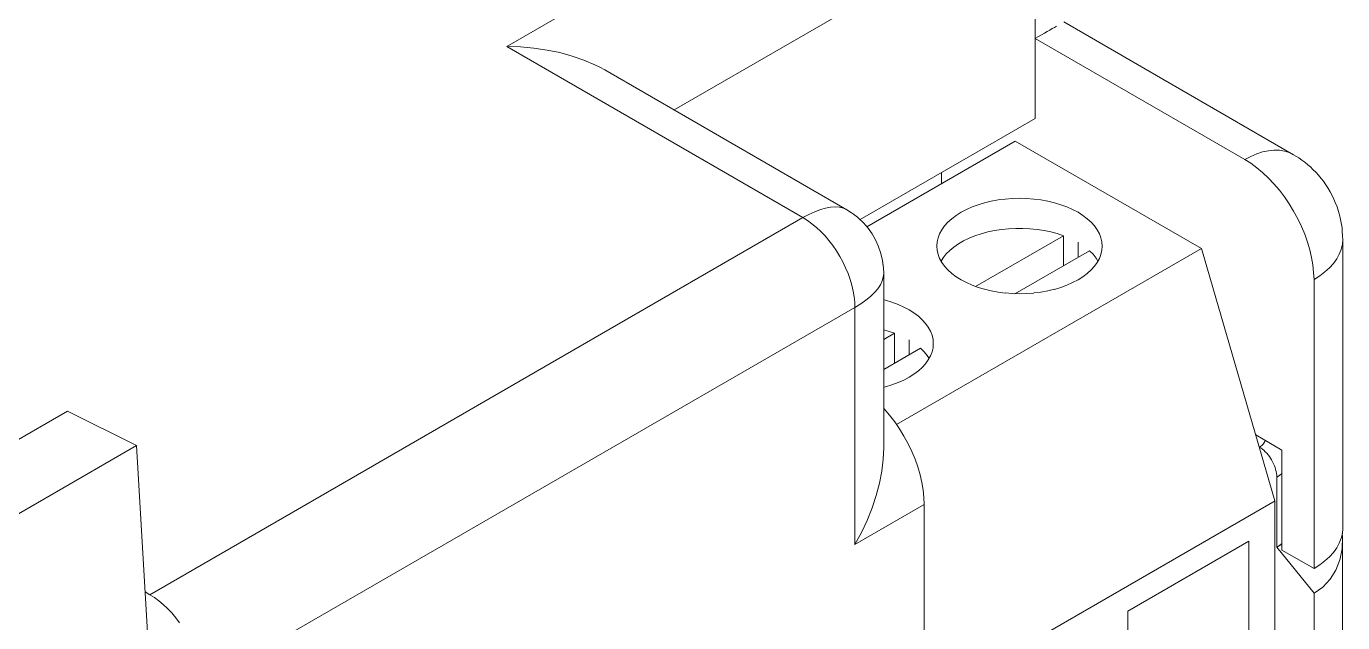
# Model space of a CAD drawing. Header units: inches. Extents: x 0.18 to 4.06, y 0.3 to 3.48.
# Drawn here: x 3.28 to 3.835, y 2.668 to 2.92 of the extents above; entities that cross this region are included whole.
import ezdxf

# ---------------------------------------------------------------- set-up
doc = ezdxf.new("R2010")
doc.units = ezdxf.units.IN
doc.header["$MEASUREMENT"] = 0
doc.layers.add('Layer 1', color=7, linetype='Continuous')

# ---------------------------------------------------------------- blocks, each defined once
blk = doc.blocks.new('block 2')
at = {"layer": 'Layer 1', "color": 250, "lineweight": 18}
for points in [[(3.48272, 2.91132), (3.6836, 3.02733)], [(3.55327, 2.88458), (3.7055, 2.97247)], [(3.7055, 2.97247), (3.7055, 2.91472)], [(3.81459, 2.8657), (3.71767, 2.92169)], [(3.70694, 2.9155), (3.70549, 2.91471)], [(3.70827, 2.91628), (3.70694, 2.9155)], [(3.70952, 2.91699), (3.70827, 2.91627)], [(3.71066, 2.91765), (3.70952, 2.91699)], [(3.71173, 2.9183), (3.71066, 2.91765)], [(3.71273, 2.91888), (3.71173, 2.9183)], [(3.71368, 2.91941), (3.71273, 2.91888)], [(3.71449, 2.91986), (3.71368, 2.91941)], [(3.48272, 2.91132), (3.48845, 2.91116)], [(3.60763, 2.83919), (3.48272, 2.91132)], [(3.48845, 2.91116), (3.49412, 2.91067)], [(3.49412, 2.91067), (3.49968, 2.90985)], [(3.49968, 2.90986), (3.50505, 2.90876)], [(3.79395, 2.86364), (3.7055, 2.91472)], [(3.7055, 2.91472), (3.7055, 2.88095)], [(3.50505, 2.90876), (3.5103, 2.90732)], [(3.5103, 2.90732), (3.51514, 2.90563)], [(3.51514, 2.90563), (3.51979, 2.90364)], [(3.51979, 2.90365), (3.52195, 2.90258)], [(3.52195, 2.90258), (3.52402, 2.90144)], [(3.62614, 2.84248), (3.52401, 2.90144)], [(3.63172, 2.83835), (3.70551, 2.88095)], [(3.69715, 2.87145), (3.63454, 2.83531)], [(3.77569, 2.82611), (3.69715, 2.87146)], [(3.79646, 2.86501), (3.79395, 2.86363)], [(3.79899, 2.86608), (3.79646, 2.86501)], [(3.80148, 2.86686), (3.79899, 2.86607)], [(3.80392, 2.86738), (3.80148, 2.86686)], [(3.80625, 2.86765), (3.80392, 2.86737)], [(3.80857, 2.86758), (3.80625, 2.86765)], [(3.81071, 2.86722), (3.80857, 2.86758)], [(3.81271, 2.86661), (3.8107, 2.86722)], [(3.81459, 2.8657), (3.81271, 2.8666)], [(3.81553, 2.86514), (3.81459, 2.8657)], [(3.81677, 2.86435), (3.81553, 2.86515)], [(3.79395, 2.86364), (3.79646, 2.86208)], [(3.79646, 2.86208), (3.79899, 2.86022)], [(3.79899, 2.86022), (3.80148, 2.85815)], [(3.81808, 2.86345), (3.81677, 2.86435)], [(3.81927, 2.86256), (3.81808, 2.86344)], [(3.82055, 2.86149), (3.81927, 2.86256)], [(3.82168, 2.86052), (3.82055, 2.86149)], [(3.82273, 2.85951), (3.82168, 2.86052)], [(3.82403, 2.85824), (3.82273, 2.85951)], [(3.66609, 2.85817), (3.66609, 2.85354)], [(3.80148, 2.85814), (3.80392, 2.85586)], [(3.80392, 2.85586), (3.80625, 2.85335)], [(3.82501, 2.85713), (3.82403, 2.85824)], [(3.82622, 2.8557), (3.82501, 2.85713)], [(3.82712, 2.85456), (3.82622, 2.8557)], [(3.82822, 2.85296), (3.82712, 2.85456)], [(3.80625, 2.85335), (3.80857, 2.85069)], [(3.80857, 2.85068), (3.81071, 2.84789)], [(3.82901, 2.85175), (3.82822, 2.85296)], [(3.83005, 2.85003), (3.82901, 2.85175)], [(3.8307, 2.84877), (3.83005, 2.85003)], [(3.83159, 2.84694), (3.8307, 2.84877)], [(3.61719, 2.84317), (3.61495, 2.84254)], [(3.61928, 2.84356), (3.61719, 2.84318)], [(3.6213, 2.84368), (3.61927, 2.84356)], [(3.62309, 2.84352), (3.6213, 2.84369)], [(3.62472, 2.84313), (3.62309, 2.84351)], [(3.62614, 2.84248), (3.6247, 2.84313)], [(3.67894, 2.84366), (3.67653, 2.84261)], [(3.68152, 2.84459), (3.67893, 2.84366)], [(3.68425, 2.84541), (3.68152, 2.84459)], [(3.68701, 2.8461), (3.68425, 2.84541)], [(3.68992, 2.84661), (3.68701, 2.8461)], [(3.69291, 2.84701), (3.68992, 2.84662)], [(3.6959, 2.84724), (3.69291, 2.847)], [(3.69896, 2.84731), (3.6959, 2.84724)], [(3.70199, 2.84724), (3.69896, 2.84731)], [(3.70501, 2.84701), (3.70199, 2.84724)], [(3.70798, 2.84661), (3.70501, 2.847)], [(3.71087, 2.8461), (3.70798, 2.84661)], [(3.71368, 2.84541), (3.71087, 2.8461)], [(3.71638, 2.84459), (3.71368, 2.84541)], [(3.71898, 2.84366), (3.71637, 2.84459)], [(3.72136, 2.84261), (3.71898, 2.84366)], [(3.81071, 2.84789), (3.81271, 2.84492)], [(3.81271, 2.84492), (3.81459, 2.84186)], [(3.83213, 2.84561), (3.83159, 2.84695)], [(3.83292, 2.84372), (3.83213, 2.84561)], [(3.83347, 2.84177), (3.83292, 2.84373)], [(3.60763, 2.83919), (3.3321, 2.68011)], [(3.61016, 2.84052), (3.60763, 2.83919)], [(3.60954, 2.83799), (3.60763, 2.83919)], [(3.61143, 2.83659), (3.60954, 2.83799)], [(3.61263, 2.84166), (3.61016, 2.84052)], [(3.61495, 2.84254), (3.61263, 2.84167)], [(3.62814, 2.84122), (3.62614, 2.84248)], [(3.62888, 2.84069), (3.62814, 2.84122)], [(3.6306, 2.83936), (3.62888, 2.84069)], [(3.63109, 2.8389), (3.6306, 2.83936)], [(3.63318, 2.83692), (3.63109, 2.8389)], [(3.66876, 2.83724), (3.66732, 2.83569)], [(3.67041, 2.83871), (3.66876, 2.83725)], [(3.67224, 2.8401), (3.67041, 2.8387)], [(3.67429, 2.84141), (3.67224, 2.8401)], [(3.67653, 2.84261), (3.67429, 2.84141)], [(3.72364, 2.84141), (3.72136, 2.84261)], [(3.72566, 2.8401), (3.72364, 2.84141)], [(3.72751, 2.83871), (3.72566, 2.84011)], [(3.72914, 2.83724), (3.72751, 2.8387)], [(3.73057, 2.83568), (3.72914, 2.83723)], [(3.81459, 2.84187), (3.81629, 2.83869)], [(3.81629, 2.83868), (3.81787, 2.83546)], [(3.83392, 2.84033), (3.83347, 2.84178)], [(3.83438, 2.83835), (3.83392, 2.84034)], [(3.83464, 2.83692), (3.83438, 2.83836)], [(3.61328, 2.83506), (3.61143, 2.83658)], [(3.61514, 2.83334), (3.61328, 2.83506)], [(3.61693, 2.83148), (3.61514, 2.83334)], [(3.63507, 2.83471), (3.63318, 2.83692)], [(3.63676, 2.83236), (3.63507, 2.83471)], [(3.63819, 2.82985), (3.63675, 2.83237)], [(3.66527, 2.83239), (3.66462, 2.83066)], [(3.66618, 2.83405), (3.66527, 2.83239)], [(3.66732, 2.83568), (3.66618, 2.83405)], [(3.68282, 2.83236), (3.68018, 2.83148)], [(3.68555, 2.8331), (3.68282, 2.83235)], [(3.68838, 2.83369), (3.68555, 2.8331)], [(3.69131, 2.83418), (3.68838, 2.83369)], [(3.69431, 2.83447), (3.69131, 2.83418)], [(3.69734, 2.83464), (3.69431, 2.83447)], [(3.70036, 2.83464), (3.69734, 2.83464)], [(3.70336, 2.8345), (3.70036, 2.83464)], [(3.70636, 2.83418), (3.70336, 2.83449)], [(3.70931, 2.83373), (3.70636, 2.83418)], [(3.71212, 2.83315), (3.70931, 2.83373)], [(3.71489, 2.83243), (3.71212, 2.83315)], [(3.71755, 2.83154), (3.71489, 2.83242)], [(3.73171, 2.83405), (3.73057, 2.83568)], [(3.73265, 2.83239), (3.73171, 2.83405)], [(3.73331, 2.83066), (3.73265, 2.83239)], [(3.81787, 2.83545), (3.81924, 2.8322)], [(3.81924, 2.8322), (3.82041, 2.82888)], [(3.835, 2.83487), (3.83464, 2.83691)], [(3.83506, 2.8334), (3.835, 2.83486)], [(3.83522, 2.83131), (3.83506, 2.8334)], [(3.61859, 2.8295), (3.61693, 2.83148)], [(3.62021, 2.82738), (3.61859, 2.82949)], [(3.62172, 2.82513), (3.62021, 2.82738)], [(3.63939, 2.82725), (3.63819, 2.82986)], [(3.64034, 2.82452), (3.63939, 2.82724)], [(3.64707, 2.75186), (3.77569, 2.82611)], [(3.66423, 2.82891), (3.66411, 2.82718)], [(3.66423, 2.82543), (3.66411, 2.82718)], [(3.66462, 2.83066), (3.66423, 2.82891)], [(3.67129, 2.82676), (3.66957, 2.82533)], [(3.67325, 2.82813), (3.67129, 2.82675)], [(3.67539, 2.82936), (3.67325, 2.82813)], [(3.67771, 2.83047), (3.67539, 2.82936)], [(3.68018, 2.83148), (3.67771, 2.83047)], [(3.71755, 2.83154), (3.68044, 2.81016)], [(3.71755, 2.81892), (3.71755, 2.83154)], [(3.72364, 2.82878), (3.72364, 2.82243)], [(3.7337, 2.82891), (3.73331, 2.83066)], [(3.73382, 2.82718), (3.7337, 2.82891)], [(3.73382, 2.82718), (3.7337, 2.82543)], [(3.80671, 2.71963), (3.77569, 2.82611)], [(3.82041, 2.82887), (3.82139, 2.8256)], [(3.83513, 2.82783), (3.83464, 2.82579)], [(3.83526, 2.82992), (3.83513, 2.82784)], [(3.83526, 2.82992), (3.83522, 2.83132)], [(3.83526, 2.70801), (3.83526, 2.82991)], [(3.62314, 2.82282), (3.62172, 2.82513)], [(3.62445, 2.82045), (3.62314, 2.82282)], [(3.64105, 2.82171), (3.64034, 2.82452)], [(3.64116, 2.82103), (3.64105, 2.82171)], [(3.64154, 2.81797), (3.64116, 2.82104)], [(3.64148, 2.81885), (3.64116, 2.82099)], [(3.66462, 2.82366), (3.66423, 2.82543)], [(3.66527, 2.82197), (3.66462, 2.82366)], [(3.66618, 2.82029), (3.66527, 2.82197)], [(3.66676, 2.82224), (3.66588, 2.82082)], [(3.66804, 2.82383), (3.66676, 2.82224)], [(3.66957, 2.82533), (3.66804, 2.82383)], [(3.72849, 2.82522), (3.69704, 2.80706)], [(3.72998, 2.82371), (3.72849, 2.82522)], [(3.73122, 2.8221), (3.72998, 2.82371)], [(3.73203, 2.82083), (3.73122, 2.8221)], [(3.73265, 2.82197), (3.73171, 2.82029)], [(3.73331, 2.82366), (3.73265, 2.82197)], [(3.7337, 2.82543), (3.73331, 2.82366)], [(3.82139, 2.82559), (3.82217, 2.82237)], [(3.82217, 2.82236), (3.82269, 2.81918)], [(3.83275, 2.82175), (3.83142, 2.81982)], [(3.83382, 2.82373), (3.83275, 2.82175)], [(3.83464, 2.82578), (3.83382, 2.82374)], [(3.62559, 2.81804), (3.62445, 2.82045)], [(3.62663, 2.81559), (3.62559, 2.81804)], [(3.62751, 2.81313), (3.62663, 2.81559)], [(3.64154, 2.81797), (3.64148, 2.81884)], [(3.64148, 2.81403), (3.64167, 2.81562)], [(3.64167, 2.81562), (3.64154, 2.81797)], [(3.64167, 2.742), (3.64167, 2.81562)], [(3.66732, 2.81866), (3.66618, 2.82029)], [(3.66876, 2.81709), (3.66732, 2.81865)], [(3.67041, 2.81562), (3.66876, 2.81708)], [(3.67224, 2.81422), (3.67041, 2.81563)], [(3.72751, 2.81562), (3.72566, 2.81422)], [(3.72914, 2.81709), (3.72751, 2.81563)], [(3.73057, 2.81866), (3.72914, 2.81709)], [(3.73171, 2.82029), (3.73057, 2.81866)], [(3.82269, 2.81918), (3.82301, 2.81605)], [(3.82301, 2.81606), (3.82318, 2.81306)], [(3.82777, 2.81625), (3.82559, 2.81459)], [(3.82973, 2.81797), (3.82777, 2.81625)], [(3.83142, 2.81983), (3.82973, 2.81796)], [(3.62823, 2.81064), (3.62751, 2.81313)], [(3.62881, 2.8082), (3.62823, 2.81064)], [(3.6392, 2.80915), (3.64027, 2.81081)], [(3.64027, 2.81081), (3.64105, 2.81243)], [(3.64105, 2.81243), (3.64148, 2.81403)], [(3.67429, 2.81292), (3.67224, 2.81423)], [(3.67653, 2.81176), (3.67429, 2.81292)], [(3.67894, 2.81068), (3.67653, 2.81176)], [(3.68152, 2.80973), (3.67893, 2.81068)], [(3.68425, 2.80892), (3.68152, 2.80974)], [(3.71638, 2.80973), (3.71368, 2.80891)], [(3.71898, 2.81068), (3.71637, 2.80974)], [(3.72136, 2.81176), (3.71898, 2.81068)], [(3.72364, 2.81292), (3.72136, 2.81176)], [(3.72566, 2.81422), (3.72364, 2.81292)], [(3.82559, 2.81459), (3.82318, 2.81306)], [(3.82318, 2.81306), (3.82318, 2.69116)], [(3.62923, 2.8058), (3.62881, 2.8082)], [(3.62946, 2.80348), (3.62923, 2.8058)], [(3.632, 2.80274), (3.63418, 2.80429)], [(3.63418, 2.8043), (3.63611, 2.8059)], [(3.63611, 2.8059), (3.63777, 2.80752)], [(3.63777, 2.80752), (3.6392, 2.80915)], [(3.64249, 2.8043), (3.64167, 2.80451)], [(3.64512, 2.80348), (3.64249, 2.8043)], [(3.68701, 2.80827), (3.68425, 2.80892)], [(3.68992, 2.80771), (3.68701, 2.80827)], [(3.69291, 2.80736), (3.68992, 2.80771)], [(3.6959, 2.80713), (3.69291, 2.80737)], [(3.69896, 2.80704), (3.6959, 2.80713)], [(3.70199, 2.80713), (3.69896, 2.80704)], [(3.70501, 2.80736), (3.70199, 2.80712)], [(3.70798, 2.80771), (3.70501, 2.80737)], [(3.71087, 2.80827), (3.70798, 2.80771)], [(3.71368, 2.80892), (3.71087, 2.80827)], [(3.62956, 2.80124), (3.35401, 2.64216)], [(3.62956, 2.80124), (3.62946, 2.80348)], [(3.62956, 2.80124), (3.632, 2.80273)], [(3.62956, 2.70127), (3.62956, 2.80124)], [(3.64772, 2.80255), (3.6451, 2.80348)], [(3.65014, 2.80146), (3.64772, 2.80255)], [(3.65239, 2.80027), (3.65014, 2.80146)], [(3.65443, 2.79899), (3.65239, 2.80027)], [(3.65632, 2.7976), (3.65443, 2.799)], [(3.65792, 2.79609), (3.65632, 2.79759)], [(3.65932, 2.79453), (3.65792, 2.79608)], [(3.66048, 2.79294), (3.65932, 2.79452)], [(3.66139, 2.79125), (3.66048, 2.79294)], [(3.64362, 2.79132), (3.64167, 2.79183)], [(3.6463, 2.79043), (3.64167, 2.78777)], [(3.6463, 2.79043), (3.64362, 2.79131)], [(3.6463, 2.77781), (3.6463, 2.79043)], [(3.65239, 2.78763), (3.65239, 2.78128)], [(3.66208, 2.78953), (3.66139, 2.79125)], [(3.66248, 2.78779), (3.66208, 2.78953)], [(3.6626, 2.78604), (3.66248, 2.78779)], [(3.65723, 2.78411), (3.64167, 2.7751)], [(3.65873, 2.78258), (3.65723, 2.78411)], [(3.66004, 2.78099), (3.65873, 2.78257)], [(3.66208, 2.78255), (3.66139, 2.78083)], [(3.66248, 2.78428), (3.66208, 2.78255)], [(3.6626, 2.78604), (3.66248, 2.78428)], [(3.65932, 2.77754), (3.65792, 2.77598)], [(3.66048, 2.77916), (3.65932, 2.77754)], [(3.66081, 2.77972), (3.66004, 2.78099)], [(3.66139, 2.78083), (3.66048, 2.77916)], [(3.65014, 2.77065), (3.64772, 2.76956)], [(3.65239, 2.77181), (3.65014, 2.77065)], [(3.65443, 2.77311), (3.65239, 2.77181)], [(3.65632, 2.77448), (3.65443, 2.77311)], [(3.65792, 2.77598), (3.65632, 2.77449)], [(3.64249, 2.76781), (3.64167, 2.7676)], [(3.64512, 2.76862), (3.64249, 2.7678)], [(3.64772, 2.76956), (3.6451, 2.76863)], [(3.29741, 2.75752), (3.22435, 2.71533)], [(3.32657, 2.74307), (3.29741, 2.75752)], [(3.6419, 2.75847), (3.64167, 2.75873)], [(3.64418, 2.75579), (3.6419, 2.75846)], [(3.64632, 2.75296), (3.64418, 2.75579)], [(3.64834, 2.75003), (3.64632, 2.75296)], [(3.65023, 2.74694), (3.64834, 2.75004)], [(3.32657, 2.74307), (3.25352, 2.70088)], [(3.3337, 2.62112), (3.32657, 2.74306)], [(3.65193, 2.74379), (3.65023, 2.74694)], [(3.65353, 2.74056), (3.65193, 2.74378)], [(3.7986, 2.74753), (3.80964, 2.74112)], [(3.80069, 2.7427), (3.80111, 2.74306)], [(3.80111, 2.74307), (3.80153, 2.74342)], [(3.80153, 2.74342), (3.8019, 2.74381)], [(3.8019, 2.74382), (3.80218, 2.74423)], [(3.80218, 2.74424), (3.80241, 2.74466)], [(3.80241, 2.74466), (3.80257, 2.74509)], [(3.80257, 2.74509), (3.80261, 2.74519)], [(3.64148, 2.73721), (3.64083, 2.73224)], [(3.64164, 2.73961), (3.64148, 2.73721)], [(3.64167, 2.742), (3.64164, 2.73961)], [(3.65488, 2.73728), (3.65353, 2.74055)], [(3.65602, 2.73398), (3.65488, 2.73727)], [(3.80004, 2.74242), (3.80013, 2.74238)], [(3.80013, 2.74238), (3.80069, 2.7427)], [(3.80013, 2.74238), (3.80076, 2.74201)], [(3.80076, 2.742), (3.80141, 2.74154)], [(3.80141, 2.74154), (3.80206, 2.74102)], [(3.80206, 2.74102), (3.80261, 2.74043)], [(3.80261, 2.74043), (3.80323, 2.73982)], [(3.80323, 2.73982), (3.80378, 2.73916)], [(3.80378, 2.73916), (3.80434, 2.73844)], [(3.80434, 2.73845), (3.80483, 2.73769)], [(3.80483, 2.7377), (3.80531, 2.73695)], [(3.80964, 2.74112), (3.80964, 2.69892)], [(3.64083, 2.73223), (3.63988, 2.72712)], [(3.65704, 2.7307), (3.65602, 2.73398)], [(3.80531, 2.73695), (3.80573, 2.73613)], [(3.80573, 2.73614), (3.80613, 2.73535)], [(3.80613, 2.73535), (3.80648, 2.73451)], [(3.80648, 2.73451), (3.80678, 2.73369)], [(3.80678, 2.7337), (3.80697, 2.73288)], [(3.80697, 2.73288), (3.8072, 2.73206)], [(3.8072, 2.73207), (3.80733, 2.73125)], [(3.63988, 2.72712), (3.63851, 2.72191)], [(3.65779, 2.72745), (3.65704, 2.73069)], [(3.6583, 2.72426), (3.65779, 2.72744)], [(3.80733, 2.73126), (3.80743, 2.73049)], [(3.80743, 2.7305), (3.80746, 2.72972)], [(3.80857, 2.73044), (3.80746, 2.72972)], [(3.80746, 2.72972), (3.80746, 2.70022)], [(3.80961, 2.73122), (3.80857, 2.73044)], [(3.80964, 2.73126), (3.80961, 2.73122)], [(3.63851, 2.72191), (3.63676, 2.7167)], [(3.65867, 2.72113), (3.6583, 2.72427)], [(3.65876, 2.71813), (3.65867, 2.72113)], [(3.65876, 2.71813), (3.62956, 2.70127)], [(3.63676, 2.7167), (3.63467, 2.71145)], [(3.65876, 2.59622), (3.65876, 2.71812)], [(3.66062, 2.63526), (3.80672, 2.71963)], [(3.80671, 2.59938), (3.80671, 2.71963)], [(3.63467, 2.71145), (3.63226, 2.70631)], [(3.63226, 2.70631), (3.62956, 2.70128)], [(3.83382, 2.70185), (3.83464, 2.70388)], [(3.83464, 2.70387), (3.83513, 2.70595)], [(3.83506, 2.69941), (3.83522, 2.70445)], [(3.83522, 2.70446), (3.8351, 2.70587)], [(3.83513, 2.70596), (3.83526, 2.708)], [(3.83526, 2.51947), (3.83522, 2.70445)], [(3.7446, 2.67321), (3.79574, 2.70273)], [(3.79574, 2.60784), (3.79574, 2.70273)], [(3.80746, 2.70022), (3.80964, 2.70147)], [(3.80746, 2.70022), (3.80857, 2.70092)], [(3.80746, 2.70022), (3.82318, 2.68074)], [(3.80857, 2.70092), (3.80961, 2.7017)], [(3.80961, 2.70169), (3.80964, 2.70173)], [(3.80964, 2.69892), (3.82318, 2.69114)], [(3.83142, 2.69792), (3.83275, 2.69988)], [(3.83275, 2.69987), (3.83382, 2.70186)], [(3.83405, 2.69473), (3.83506, 2.69941)], [(3.82559, 2.69268), (3.82777, 2.69434)], [(3.82777, 2.69434), (3.82973, 2.69606)], [(3.82973, 2.69606), (3.83142, 2.69792)], [(3.83236, 2.6904), (3.83405, 2.69474)], [(3.82318, 2.69115), (3.82559, 2.69268)], [(3.82992, 2.68659), (3.83236, 2.6904)], [(3.82318, 2.68073), (3.82687, 2.68334)], [(3.82687, 2.68334), (3.82992, 2.68659)], [(3.3321, 2.68011), (3.33018, 2.68125)], [(3.3321, 2.68011), (3.33405, 2.67894)], [(3.33405, 2.67894), (3.33591, 2.67754)], [(3.33591, 2.67755), (3.33777, 2.67598)], [(3.82318, 2.60045), (3.82318, 2.68073)], [(3.33777, 2.67597), (3.33962, 2.67429)], [(3.33962, 2.67429), (3.34138, 2.67239)], [(3.34138, 2.67239), (3.34307, 2.67041)], [(3.7446, 2.57832), (3.7446, 2.67321)], [(3.34307, 2.67041), (3.3447, 2.6683)]]:
    blk.add_lwpolyline(points, dxfattribs=at)

msp = doc.modelspace()

# ---------------------------------------------------------------- block references
at = {"layer": 'Layer 1'}
msp.add_blockref('block 2', (0, 0), dxfattribs=at)

doc.saveas('drawing.dxf')
